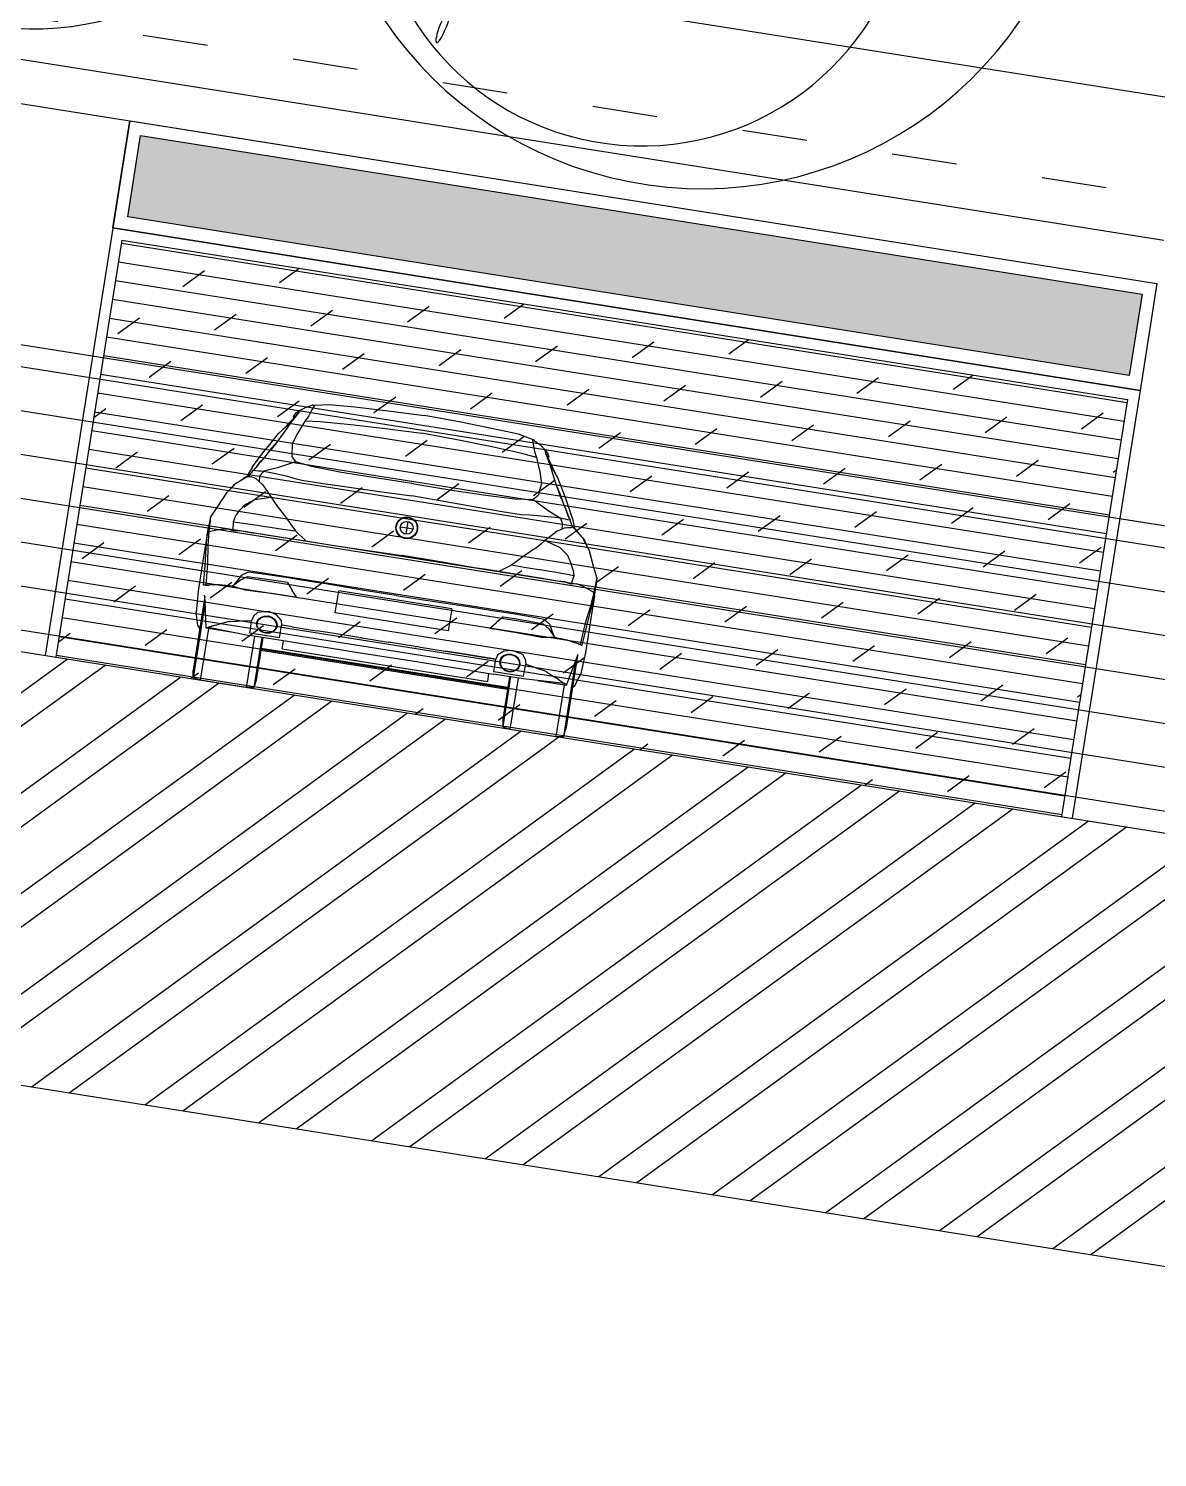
# Model space of a CAD drawing. Extents: x -640655 to -640254, y -1045449 to -1045159.
# Drawn here: x -640491.91 to -640486.7, y -1045280.96 to -1045274.37 of the extents above; entities that cross this region are included whole.
import ezdxf

# ---------------------------------------------------------------- set-up
doc = ezdxf.new("R2010")
doc.units = 0
doc.header["$MEASUREMENT"] = 0
doc.linetypes.add('DASHED1', pattern=[1, 0.3, -0.4, 0.3])
doc.layers.get('0').update_dxf_attribs({"linetype": 'CONTINUOUS'})
for name, color, linetype in [('B_ZELEN', 9, 'CONTINUOUS'), ('T_srafa', 8, 'CONTINUOUS'), ('T_stafaz', 7, 'CONTINUOUS'), ('T_tenka', 4, 'CONTINUOUS'), ('T_tlusta', 1, 'CONTINUOUS')]:
    doc.layers.add(name, color=color, linetype=linetype)
doc.layers.add('FLOATING-WINDOWS', color=2, linetype='CONTINUOUS', plot=False)

# ---------------------------------------------------------------- blocks, each defined once
blk = doc.blocks.new('A$C3DEE3FD2')
at = {"color": 7, "linetype": 'Continuous'}
for p, q in [((0.1772, 1.319), (0.1485, 1.2987)), ((0.206, 1.3339), (0.1772, 1.319)), ((0.206, 1.3339), (0.2146, 1.3362)), ((0.2133, 1.331), (0.2073, 1.3153)), ((0.2146, 1.3362), (0.2133, 1.331)), ((0.2146, 1.3362), (0.2813, 1.3503)), ((0.2813, 1.3503), (0.4002, 1.3569)), ((0.4002, 1.3569), (0.5536, 1.3635)), ((0.5536, 1.3635), (0.7235, 1.3676)), ((0.8934, 1.3635), (0.7235, 1.3676)), ((1.0468, 1.3569), (0.8934, 1.3635)), ((1.1657, 1.3503), (1.0468, 1.3569)), ((1.2324, 1.3362), (1.1657, 1.3503)), ((1.241, 1.3339), (1.2324, 1.3362)), ((1.2324, 1.3362), (1.2337, 1.331)), ((1.2337, 1.331), (1.2397, 1.3153)), ((1.241, 1.3339), (1.2698, 1.319)), ((1.2698, 1.319), (1.2985, 1.2987)), ((0.1428, 1.2802), (0.1196, 1.2396)), ((0.1233, 1.2526), (0.1337, 1.2686)), ((0.1263, 1.2686), (0.1335, 1.2811)), ((0.1292, 1.2686), (0.1263, 1.2686)), ((0.1337, 1.2686), (0.1292, 1.2686)), ((0.1353, 1.2701), (0.133, 1.2631)), ((0.1335, 1.2811), (0.1384, 1.2898)), ((0.1337, 1.2686), (0.1354, 1.2702)), ((0.15, 1.295), (0.1353, 1.2701)), ((0.1384, 1.2898), (0.1485, 1.2987)), ((0.15, 1.295), (0.1428, 1.2802)), ((0.1485, 1.2987), (0.1493, 1.2969)), ((0.1493, 1.2969), (0.15, 1.295)), ((0.183, 1.2578), (0.172, 1.2317)), ((0.1961, 1.2839), (0.183, 1.2578)), ((0.183, 1.2578), (0.252, 1.2658)), ((0.2073, 1.3153), (0.1961, 1.2839)), ((0.252, 1.2658), (0.3938, 1.2744)), ((0.3938, 1.2744), (0.5416, 1.281)), ((0.5416, 1.281), (0.7235, 1.286)), ((0.9054, 1.281), (0.7235, 1.286)), ((1.0532, 1.2744), (0.9054, 1.281)), ((1.195, 1.2658), (1.0532, 1.2744)), ((1.264, 1.2578), (1.195, 1.2658)), ((1.2397, 1.3153), (1.2509, 1.2839)), ((1.2509, 1.2839), (1.264, 1.2578)), ((1.264, 1.2578), (1.275, 1.2317)), ((1.2977, 1.2969), (1.297, 1.295)), ((1.297, 1.295), (1.3117, 1.2701)), ((1.297, 1.295), (1.3042, 1.2802)), ((1.2985, 1.2987), (1.2977, 1.2969)), ((1.3086, 1.2898), (1.2985, 1.2987)), ((1.3042, 1.2802), (1.3274, 1.2396)), ((1.3086, 1.2898), (1.3135, 1.2811)), ((1.3133, 1.2686), (1.3116, 1.2702)), ((1.3117, 1.2701), (1.314, 1.2631)), ((1.3178, 1.2686), (1.3133, 1.2686)), ((1.3133, 1.2686), (1.3237, 1.2526)), ((1.3135, 1.2811), (1.3207, 1.2686)), ((1.3207, 1.2686), (1.3178, 1.2686)), ((0.0705, 1.18), (0.1229, 1.2454)), ((0.0958, 1.1915), (0.0843, 1.1695)), ((0.0868, 1.2003), (0.1233, 1.2526)), ((0.1196, 1.2396), (0.0958, 1.1915)), ((0.157, 1.1951), (0.1404, 1.1428)), ((0.172, 1.2317), (0.157, 1.1951)), ((1.275, 1.2317), (1.29, 1.1951)), ((1.29, 1.1951), (1.3066, 1.1428)), ((1.3237, 1.2526), (1.3602, 1.2003)), ((1.3765, 1.18), (1.3241, 1.2454)), ((1.3274, 1.2396), (1.3512, 1.1915)), ((1.3512, 1.1915), (1.3627, 1.1695)), ((0.0337, 1.116), (0.0705, 1.18)), ((0.0654, 1.1338), (0.0455, 1.1028)), ((0.0726, 1.1472), (0.0488, 1.1028)), ((0.0843, 1.1695), (0.0726, 1.1472)), ((0.1404, 1.1428), (0.1481, 1.0853)), ((1.3066, 1.1428), (1.2989, 1.0853)), ((1.3627, 1.1695), (1.3744, 1.1472)), ((1.3744, 1.1472), (1.3982, 1.1028)), ((1.4303, 1.0881), (1.3765, 1.18)), ((1.3816, 1.1338), (1.4015, 1.1028)), ((-0.0236, 1.0099), (0.0167, 1.0881)), ((0.031, 1.0732), (0.0094, 1.038)), ((0.0167, 1.0881), (0.0337, 1.116)), ((0.0455, 1.1028), (0.031, 1.0732)), ((0.0488, 1.1028), (0.031, 1.0732)), ((0.1684, 1.0644), (0.0917, 1.0242)), ((0.1481, 1.0853), (0.1684, 1.0644)), ((0.1683, 1.0643), (0.1684, 1.0644)), ((0.2524, 1.0534), (0.1684, 1.0644)), ((1.1946, 1.0534), (1.2786, 1.0644)), ((1.2989, 1.0853), (1.2786, 1.0644)), ((1.2786, 1.0644), (1.3553, 1.0242)), ((1.2787, 1.0643), (1.2786, 1.0644)), ((1.3982, 1.1028), (1.416, 1.0732)), ((1.4015, 1.1028), (1.416, 1.0732)), ((1.416, 1.0732), (1.4376, 1.038)), ((1.4706, 1.0099), (1.4303, 1.0881)), ((-0.0236, 1.0099), (-0.0423, 0.9623)), ((-0.0253, 0.9797), (-0.0165, 0.9956)), ((-0.0165, 0.9956), (-0.0037, 1.0138)), ((-0.0102, 1.0067), (-0.0165, 0.9956)), ((-0.0165, 0.9956), (-0.0051, 0.9962)), ((-0.0102, 1.0067), (-0.0011, 1.0215)), ((-0.0051, 0.9962), (0.0063, 0.9968)), ((-0.0037, 1.0138), (0.0094, 1.038)), ((-0.0011, 1.0215), (0.0072, 1.0363)), ((0.0063, 0.9968), (0.0178, 0.9973)), ((0.0166, 1.0497), (0.0072, 1.0363)), ((0.0293, 0.9979), (0.0155, 0.973)), ((0.0178, 0.9973), (0.0293, 0.9979)), ((0.0917, 1.0242), (0.0293, 0.9979)), ((0.0293, 0.9979), (0.0561, 0.9979)), ((0.0561, 0.9979), (0.136, 0.9927)), ((0.136, 0.9927), (0.1735, 0.989)), ((0.3867, 1.0488), (0.2524, 1.0534)), ((0.5449, 1.0482), (0.3867, 1.0488)), ((0.3889, 0.9866), (0.5734, 0.9894)), ((0.7235, 1.0487), (0.5449, 1.0482)), ((0.5734, 0.9894), (0.7235, 0.9923)), ((0.7235, 1.0487), (0.9021, 1.0482)), ((0.8736, 0.9894), (0.7235, 0.9923)), ((1.0581, 0.9866), (0.8736, 0.9894)), ((0.9021, 1.0482), (1.0603, 1.0488)), ((1.0603, 1.0488), (1.1946, 1.0534)), ((1.311, 0.9927), (1.2735, 0.989)), ((1.3909, 0.9979), (1.311, 0.9927)), ((1.3553, 1.0242), (1.4177, 0.9979)), ((1.4177, 0.9979), (1.3909, 0.9979)), ((1.4292, 0.9973), (1.4177, 0.9979)), ((1.4177, 0.9979), (1.4315, 0.973)), ((1.4407, 0.9968), (1.4292, 0.9973)), ((1.4304, 1.0497), (1.4398, 1.0363)), ((1.4507, 1.0138), (1.4376, 1.038)), ((1.4481, 1.0215), (1.4398, 1.0363)), ((1.4521, 0.9962), (1.4407, 0.9968)), ((1.4572, 1.0067), (1.4481, 1.0215)), ((1.4635, 0.9956), (1.4507, 1.0138)), ((1.4635, 0.9956), (1.4521, 0.9962)), ((1.4572, 1.0067), (1.4635, 0.9956)), ((1.4723, 0.9797), (1.4635, 0.9956)), ((1.4706, 1.0099), (1.4893, 0.9623)), ((-0.0439, 0.9579), (-0.0953, 0.9147)), ((-0.0578, 0.9474), (-0.0604, 0.9441)), ((-0.0519, 0.9527), (-0.0594, 0.9448)), ((-0.0549, 0.9501), (-0.0594, 0.9449)), ((-0.0578, 0.9474), (-0.0532, 0.9538)), ((-0.0549, 0.9501), (-0.0578, 0.9474)), ((-0.0519, 0.9527), (-0.0549, 0.9501)), ((-0.0532, 0.9538), (-0.0502, 0.9564)), ((-0.0519, 0.9527), (-0.0439, 0.958)), ((-0.0439, 0.9579), (-0.0519, 0.9527)), ((-0.0502, 0.9564), (-0.0473, 0.959)), ((-0.0473, 0.959), (-0.0393, 0.9643)), ((-0.0439, 0.958), (-0.0399, 0.9605)), ((-0.0399, 0.9605), (-0.0439, 0.9579)), ((-0.0399, 0.9605), (-0.0359, 0.9631)), ((-0.0393, 0.9643), (-0.0353, 0.9669)), ((-0.0359, 0.9631), (-0.0344, 0.9631)), ((-0.0353, 0.9669), (-0.0313, 0.9694)), ((-0.0344, 0.9631), (-0.0253, 0.9797)), ((-0.0344, 0.9631), (-0.0269, 0.9631)), ((-0.0344, 0.9631), (-0.0344, 0.9631)), ((-0.0313, 0.9694), (-0.0291, 0.9728)), ((-0.0269, 0.9631), (-0.0265, 0.9631)), ((-0.0193, 0.9631), (-0.0265, 0.9631)), ((-0.0086, 0.9605), (-0.0193, 0.9631)), ((0.0021, 0.9579), (-0.0086, 0.9605)), ((0.0021, 0.9579), (0.0175, 0.9474)), ((0.0155, 0.973), (0.0175, 0.9474)), ((0.0175, 0.9474), (0.0348, 0.937)), ((0.0348, 0.937), (0.0587, 0.9108)), ((0.1735, 0.989), (0.211, 0.9852)), ((0.211, 0.9852), (0.2603, 0.9852)), ((0.2603, 0.9852), (0.3096, 0.9852)), ((0.3096, 0.9852), (0.3889, 0.9866)), ((1.1374, 0.9852), (1.0581, 0.9866)), ((1.1867, 0.9852), (1.1374, 0.9852)), ((1.236, 0.9852), (1.1867, 0.9852)), ((1.2735, 0.989), (1.236, 0.9852)), ((1.4122, 0.937), (1.3883, 0.9108)), ((1.4295, 0.9474), (1.4122, 0.937)), ((1.4315, 0.973), (1.4295, 0.9474)), ((1.4449, 0.9579), (1.4295, 0.9474)), ((1.4449, 0.9579), (1.4556, 0.9605)), ((1.4556, 0.9605), (1.4663, 0.9631)), ((1.4663, 0.9631), (1.4735, 0.9631)), ((1.4814, 0.9631), (1.4723, 0.9797)), ((1.4723, 0.9797), (1.4723, 0.9797)), ((1.4739, 0.9631), (1.4735, 0.9631)), ((1.4814, 0.9631), (1.4739, 0.9631)), ((1.4783, 0.9694), (1.4761, 0.9728)), ((1.4823, 0.9669), (1.4783, 0.9694)), ((1.4814, 0.9631), (1.4814, 0.9631)), ((1.4829, 0.9631), (1.4814, 0.9631)), ((1.4863, 0.9643), (1.4823, 0.9669)), ((1.4869, 0.9605), (1.4829, 0.9631)), ((1.4943, 0.959), (1.4863, 0.9643)), ((1.4909, 0.958), (1.4869, 0.9605)), ((1.4869, 0.9605), (1.4909, 0.9579)), ((1.4989, 0.9527), (1.4909, 0.958)), ((1.4909, 0.9579), (1.4989, 0.9527)), ((1.4909, 0.9579), (1.5423, 0.9147)), ((1.4972, 0.9564), (1.4943, 0.959)), ((1.5002, 0.9538), (1.4972, 0.9564)), ((1.4989, 0.9527), (1.5019, 0.9501)), ((1.4989, 0.9527), (1.5064, 0.9448)), ((1.5048, 0.9474), (1.5002, 0.9538)), ((1.5019, 0.9501), (1.5046, 0.9476)), ((1.5019, 0.9501), (1.5064, 0.9449)), ((1.5048, 0.9474), (1.5046, 0.9476)), ((1.5048, 0.9474), (1.5074, 0.9441)), ((-0.1218, 0.8755), (-0.1568, 0.7995)), ((-0.1239, 0.8729), (-0.1363, 0.844)), ((-0.1239, 0.8729), (-0.0914, 0.9173)), ((-0.0953, 0.9147), (-0.1055, 0.898)), ((-0.0305, 0.8327), (0.01, 0.8623)), ((0.01, 0.8623), (0.0842, 0.8847)), ((0.0587, 0.9108), (0.0842, 0.8847)), ((0.0842, 0.8847), (0.1006, 0.8664)), ((0.1006, 0.8664), (0.117, 0.8481)), ((1.3464, 0.8664), (1.33, 0.8481)), ((1.3628, 0.8847), (1.3464, 0.8664)), ((1.3883, 0.9108), (1.3628, 0.8847)), ((1.437, 0.8623), (1.3628, 0.8847)), ((1.4775, 0.8327), (1.437, 0.8623)), ((1.5709, 0.8729), (1.5384, 0.9173)), ((1.5423, 0.9147), (1.5525, 0.898)), ((1.5688, 0.8755), (1.6038, 0.7995)), ((1.5709, 0.8729), (1.5833, 0.844)), ((-0.1568, 0.7995), (-0.1788, 0.7514)), ((-0.0658, 0.7698), (-0.0503, 0.8029)), ((-0.0503, 0.8029), (-0.0305, 0.8327)), ((0.117, 0.8481), (0.1423, 0.8246)), ((0.1423, 0.8246), (0.1677, 0.8011)), ((0.1677, 0.8011), (0.1929, 0.7749)), ((1.2793, 0.8011), (1.2541, 0.7749)), ((1.3047, 0.8246), (1.2793, 0.8011)), ((1.33, 0.8481), (1.3047, 0.8246)), ((1.4973, 0.8029), (1.4775, 0.8327)), ((1.5128, 0.7698), (1.4973, 0.8029)), ((1.6038, 0.7995), (1.6258, 0.7514)), ((-0.1788, 0.7514), (-0.1813, 0.7125)), ((-0.1788, 0.7514), (-0.1788, 0.7366)), ((-0.1788, 0.7366), (-0.1754, 0.6843)), ((-0.0658, 0.7698), (-0.0727, 0.7458)), ((-0.0727, 0.7458), (-0.0253, 0.7472)), ((-0.0727, 0.7458), (-0.0675, 0.7052)), ((-0.0253, 0.7472), (0.0176, 0.7472)), ((0.0176, 0.7472), (0.0415, 0.7474)), ((0.0415, 0.7474), (0.0661, 0.7474)), ((0.0661, 0.7474), (0.1009, 0.7472)), ((0.1009, 0.7472), (0.1592, 0.7472)), ((0.1592, 0.7472), (0.2182, 0.7488)), ((0.1929, 0.7749), (0.2182, 0.7488)), ((0.2182, 0.7488), (0.2725, 0.7104)), ((1.2288, 0.7488), (1.1745, 0.7104)), ((1.2541, 0.7749), (1.2288, 0.7488)), ((1.2878, 0.7472), (1.2288, 0.7488)), ((1.3461, 0.7472), (1.2878, 0.7472)), ((1.3809, 0.7474), (1.3461, 0.7472)), ((1.4055, 0.7474), (1.3809, 0.7474)), ((1.4294, 0.7472), (1.4055, 0.7474)), ((1.4723, 0.7472), (1.4294, 0.7472)), ((1.5197, 0.7458), (1.4723, 0.7472)), ((1.5128, 0.7698), (1.5197, 0.7458)), ((1.5197, 0.7458), (1.5145, 0.7052)), ((1.6258, 0.7366), (1.6224, 0.6843)), ((1.6258, 0.7514), (1.6283, 0.7125)), ((1.6258, 0.7514), (1.6258, 0.7366)), ((-0.1813, 0.6864), (-0.1813, 0.7125)), ((-0.1813, 0.6676), (-0.1813, 0.6864)), ((-0.1813, 0.6676), (-0.1754, 0.6843)), ((-0.176, 0.608), (-0.1813, 0.6676)), ((-0.1813, 0.6676), (-0.1813, 0.6132)), ((-0.1754, 0.6843), (-0.1323, 0.7)), ((-0.1754, 0.6843), (-0.1708, 0.6183)), ((-0.1323, 0.7), (-0.1161, 0.7052)), ((-0.1161, 0.7052), (-0.0904, 0.7103)), ((-0.0904, 0.7103), (-0.0675, 0.7052)), ((-0.0675, 0.7052), (-0.0345, 0.7103)), ((-0.0345, 0.7103), (-0.002, 0.7093)), ((-0.002, 0.7093), (0.025, 0.7098)), ((0.025, 0.7098), (0.0526, 0.7101)), ((0.0526, 0.7101), (0.0792, 0.7103)), ((0.0792, 0.7103), (0.1667, 0.7103)), ((0.1667, 0.7103), (0.2725, 0.7104)), ((0.2725, 0.7104), (0.3291, 0.7104)), ((0.3291, 0.7104), (0.3856, 0.7104)), ((0.3856, 0.7104), (0.5734, 0.7122)), ((0.5734, 0.7122), (0.7235, 0.7135)), ((0.8736, 0.7122), (0.7235, 0.7135)), ((1.0614, 0.7104), (0.8736, 0.7122)), ((1.1179, 0.7104), (1.0614, 0.7104)), ((1.1745, 0.7104), (1.1179, 0.7104)), ((1.2803, 0.7103), (1.1745, 0.7104)), ((1.3678, 0.7103), (1.2803, 0.7103)), ((1.3944, 0.7101), (1.3678, 0.7103)), ((1.422, 0.7098), (1.3944, 0.7101)), ((1.449, 0.7093), (1.422, 0.7098)), ((1.4815, 0.7103), (1.449, 0.7093)), ((1.5145, 0.7052), (1.4815, 0.7103)), ((1.5374, 0.7103), (1.5145, 0.7052)), ((1.5631, 0.7052), (1.5374, 0.7103)), ((1.5793, 0.7), (1.5631, 0.7052)), ((1.6224, 0.6843), (1.5793, 0.7)), ((1.6224, 0.6843), (1.6178, 0.6183)), ((1.6283, 0.6676), (1.6224, 0.6843)), ((1.623, 0.608), (1.6283, 0.6676)), ((1.6283, 0.6864), (1.6283, 0.7125)), ((1.6283, 0.6676), (1.6283, 0.6864)), ((1.6283, 0.6676), (1.6283, 0.6132)), ((-0.1813, 0.6132), (-0.1813, 0.5139)), ((-0.168, 0.5243), (-0.176, 0.608)), ((-0.1708, 0.6183), (-0.1592, 0.537)), ((1.6178, 0.6183), (1.6062, 0.537)), ((1.615, 0.5243), (1.623, 0.608)), ((1.6283, 0.6132), (1.6283, 0.5139)), ((-0.1592, 0.537), (-0.1591, 0.5361)), ((-0.1592, 0.537), (-0.151, 0.4372)), ((0.0792, 0.5277), (0.0322, 0.5259)), ((0.1665, 0.5296), (0.0792, 0.5277)), ((0.2194, 0.5293), (0.1665, 0.5296)), ((0.2722, 0.529), (0.2194, 0.5293)), ((0.3297, 0.529), (0.2722, 0.529)), ((0.386, 0.529), (0.3297, 0.529)), ((0.5741, 0.5275), (0.386, 0.529)), ((0.7235, 0.5279), (0.5741, 0.5275)), ((0.7235, 0.5279), (0.8729, 0.5275)), ((0.8729, 0.5275), (1.061, 0.529)), ((1.061, 0.529), (1.1173, 0.529)), ((1.1173, 0.529), (1.1748, 0.529)), ((1.1748, 0.529), (1.2276, 0.5293)), ((1.2276, 0.5293), (1.2805, 0.5296)), ((1.2805, 0.5296), (1.3678, 0.5277)), ((1.3678, 0.5277), (1.4148, 0.5259)), ((1.6062, 0.537), (1.598, 0.4372)), ((1.6062, 0.537), (1.6061, 0.5361)), ((-0.1813, 0.5139), (-0.1813, 0.4041)), ((-0.1609, 0.4355), (-0.168, 0.5243)), ((0.0032, 0.4851), (-0.0284, 0.452)), ((-0.0162, 0.4714), (-0.0284, 0.452)), ((0.0032, 0.5068), (-0.0162, 0.4714)), ((0.0322, 0.5259), (0.0032, 0.5068)), ((0.0322, 0.5042), (0.0032, 0.4851)), ((0.0792, 0.506), (0.0322, 0.5042)), ((0.1665, 0.5079), (0.0792, 0.506)), ((0.2194, 0.5076), (0.1665, 0.5079)), ((0.2194, 0.5076), (0.247, 0.4752)), ((0.2722, 0.4456), (0.247, 0.4752)), ((0.4594, 0.4036), (0.4594, 0.5073)), ((0.9876, 0.5073), (0.4594, 0.5073)), ((0.9876, 0.5073), (0.9876, 0.4032)), ((1.1748, 0.4456), (1.2, 0.4752)), ((1.2276, 0.5076), (1.2, 0.4752)), ((1.2276, 0.5076), (1.2805, 0.5079)), ((1.2805, 0.5079), (1.3678, 0.506)), ((1.3678, 0.506), (1.4148, 0.5042)), ((1.4148, 0.5259), (1.4438, 0.5068)), ((1.4148, 0.5042), (1.4438, 0.4851)), ((1.4438, 0.5068), (1.4632, 0.4714)), ((1.4438, 0.4851), (1.4754, 0.452)), ((1.4632, 0.4714), (1.4754, 0.452)), ((1.6079, 0.4355), (1.615, 0.5243)), ((1.6283, 0.5139), (1.6283, 0.4041)), ((-0.1813, 0.4041), (-0.1754, 0.3048)), ((-0.1508, 0.4372), (-0.1609, 0.4355)), ((-0.151, 0.4372), (-0.1354, 0.4399)), ((-0.1354, 0.4399), (-0.1508, 0.4372)), ((-0.1508, 0.4372), (-0.1508, 0.4372)), ((-0.1199, 0.4427), (-0.1354, 0.4399)), ((-0.1045, 0.4455), (-0.1199, 0.4427)), ((-0.0892, 0.4483), (-0.1045, 0.4455)), ((-0.0589, 0.4501), (-0.0892, 0.4483)), ((-0.0284, 0.452), (-0.0589, 0.4501)), ((0.0322, 0.4425), (-0.0284, 0.452)), ((0.0792, 0.4444), (0.0322, 0.4425)), ((0.1665, 0.4462), (0.0792, 0.4444)), ((0.2722, 0.4456), (0.1665, 0.4462)), ((0.9876, 0.4032), (0.4594, 0.4036)), ((1.1748, 0.4456), (1.2805, 0.4462)), ((1.2805, 0.4462), (1.3678, 0.4444)), ((1.3678, 0.4444), (1.4148, 0.4425)), ((1.4148, 0.4425), (1.4754, 0.452)), ((1.4754, 0.452), (1.5059, 0.4501)), ((1.5059, 0.4501), (1.5362, 0.4483)), ((1.5362, 0.4483), (1.5515, 0.4455)), ((1.5515, 0.4455), (1.5669, 0.4427)), ((1.5669, 0.4427), (1.5824, 0.4399)), ((1.5824, 0.4399), (1.5978, 0.4372)), ((1.598, 0.4372), (1.5824, 0.4399)), ((1.5978, 0.4372), (1.6079, 0.4355)), ((1.5978, 0.4372), (1.5978, 0.4372)), ((1.6283, 0.4041), (1.6224, 0.3048)), ((-0.1469, 0.3827), (-0.1491, 0.391)), ((-0.1475, 0.385), (-0.1475, 0.0401)), ((-0.1424, 0.3607), (-0.1469, 0.3827)), ((-0.1181, 0.242), (-0.1424, 0.3607)), ((-0.1421, 0.3592), (-0.1421, 0.0054)), ((0.0882, 0.33), (0.0825, 0.3078)), ((0.1043, 0.3503), (0.0882, 0.33)), ((0.1554, 0.362), (0.1043, 0.3503)), ((0.1215, 0.3297), (0.137, 0.3384)), ((0.1232, 0.3283), (0.1379, 0.3365)), ((0.137, 0.3384), (0.1554, 0.3414)), ((0.1379, 0.3365), (0.1554, 0.3394)), ((0.1922, 0.3527), (0.1554, 0.362)), ((0.1554, 0.3414), (0.1738, 0.3384)), ((0.1554, 0.3394), (0.1729, 0.3365)), ((0.1729, 0.3365), (0.1876, 0.3283)), ((0.1738, 0.3384), (0.1893, 0.3297)), ((0.2171, 0.3315), (0.1922, 0.3527)), ((0.2171, 0.3315), (0.2225, 0.3093)), ((1.2299, 0.3315), (1.2245, 0.3093)), ((1.2299, 0.3315), (1.2548, 0.3527)), ((1.2548, 0.3527), (1.2916, 0.362)), ((1.2732, 0.3384), (1.2577, 0.3297)), ((1.2741, 0.3365), (1.2594, 0.3283)), ((1.2916, 0.3414), (1.2732, 0.3384)), ((1.2916, 0.3394), (1.2741, 0.3365)), ((1.2916, 0.362), (1.3427, 0.3503)), ((1.31, 0.3384), (1.2916, 0.3414)), ((1.3091, 0.3365), (1.2916, 0.3394)), ((1.3238, 0.3283), (1.3091, 0.3365)), ((1.3255, 0.3297), (1.31, 0.3384)), ((1.3427, 0.3503), (1.3588, 0.33)), ((1.3588, 0.33), (1.3645, 0.3078)), ((1.5651, 0.242), (1.5894, 0.3607)), ((1.5891, 0.3592), (1.5891, 0.0054)), ((1.5894, 0.3607), (1.5939, 0.3827)), ((1.5939, 0.3827), (1.5961, 0.391)), ((1.5945, 0.385), (1.5945, 0.0401)), ((-0.1581, 0.2474), (-0.1754, 0.3048)), ((-0.0771, 0.2616), (-0.0617, 0.2691)), ((-0.0464, 0.2757), (-0.0617, 0.2691)), ((-0.0178, 0.288), (-0.0464, 0.2757)), ((-0.0178, 0.288), (-0.0161, 0.2887)), ((-0.0161, 0.2887), (0.0144, 0.2946)), ((0.0144, 0.2946), (0.0153, 0.2948)), ((0.0321, 0.2981), (0.0153, 0.2948)), ((0.0825, 0.3078), (0.0321, 0.2981)), ((0.0844, 0.2687), (0.0825, 0.3078)), ((0.0844, 0.2501), (0.0844, 0.2687)), ((0.1074, 0.3014), (0.1111, 0.3167)), ((0.1111, 0.2861), (0.1074, 0.3014)), ((0.1098, 0.3014), (0.1133, 0.3159)), ((0.1133, 0.2869), (0.1098, 0.3014)), ((0.1111, 0.3167), (0.1215, 0.3297)), ((0.1215, 0.2731), (0.1111, 0.2861)), ((0.1133, 0.3159), (0.1232, 0.3283)), ((0.1232, 0.2745), (0.1133, 0.2869)), ((0.137, 0.2644), (0.1215, 0.2731)), ((0.1379, 0.2663), (0.1232, 0.2745)), ((0.1554, 0.2614), (0.137, 0.2644)), ((0.1554, 0.2634), (0.1379, 0.2663)), ((0.1729, 0.2663), (0.1554, 0.2634)), ((0.1738, 0.2644), (0.1554, 0.2614)), ((0.1876, 0.2745), (0.1729, 0.2663)), ((0.1893, 0.2731), (0.1738, 0.2644)), ((0.1876, 0.3283), (0.1975, 0.3159)), ((0.1975, 0.2869), (0.1876, 0.2745)), ((0.1893, 0.3297), (0.1997, 0.3167)), ((0.1997, 0.2861), (0.1893, 0.2731)), ((0.1975, 0.3159), (0.201, 0.3014)), ((0.201, 0.3014), (0.1975, 0.2869)), ((0.1997, 0.3167), (0.2034, 0.3014)), ((0.2034, 0.3014), (0.1997, 0.2861)), ((0.2227, 0.2687), (0.2225, 0.3093)), ((0.2225, 0.3093), (0.2253, 0.3093)), ((0.2227, 0.2501), (0.2227, 0.2687)), ((0.2721, 0.3091), (0.2253, 0.3093)), ((0.2721, 0.3091), (0.3295, 0.3091)), ((0.3295, 0.3091), (0.3858, 0.3091)), ((0.4592, 0.3086), (0.3858, 0.3091)), ((0.5839, 0.3091), (0.4592, 0.3086)), ((0.5839, 0.3091), (0.5914, 0.3091)), ((0.5989, 0.3091), (0.5914, 0.3091)), ((0.5989, 0.3091), (0.7235, 0.3096)), ((0.8481, 0.3091), (0.7235, 0.3096)), ((0.8481, 0.3091), (0.8556, 0.3091)), ((0.8631, 0.3091), (0.8556, 0.3091)), ((0.8631, 0.3091), (0.9878, 0.3086)), ((0.9878, 0.3086), (1.0612, 0.3091)), ((1.0612, 0.309), (0.9878, 0.3086)), ((1.0612, 0.3091), (1.1175, 0.3091)), ((1.1175, 0.309), (1.0612, 0.309)), ((1.1175, 0.3091), (1.1749, 0.3091)), ((1.1749, 0.309), (1.1175, 0.309)), ((1.2245, 0.3093), (1.1749, 0.309)), ((1.1749, 0.3091), (1.2245, 0.3093)), ((1.2035, 0.3092), (1.2035, 0.3092)), ((1.2243, 0.2687), (1.2245, 0.3093)), ((1.2243, 0.2501), (1.2243, 0.2687)), ((1.2473, 0.3167), (1.2436, 0.3014)), ((1.2436, 0.3014), (1.2473, 0.2861)), ((1.2495, 0.3159), (1.246, 0.3014)), ((1.246, 0.3014), (1.2495, 0.2869)), ((1.2577, 0.3297), (1.2473, 0.3167)), ((1.2473, 0.2861), (1.2577, 0.2731)), ((1.2594, 0.3283), (1.2495, 0.3159)), ((1.2495, 0.2869), (1.2594, 0.2745)), ((1.2577, 0.2731), (1.2732, 0.2644)), ((1.2594, 0.2745), (1.2741, 0.2663)), ((1.2732, 0.2644), (1.2916, 0.2614)), ((1.2741, 0.2663), (1.2916, 0.2634)), ((1.2916, 0.2634), (1.3091, 0.2663)), ((1.2916, 0.2614), (1.31, 0.2644)), ((1.3091, 0.2663), (1.3238, 0.2745)), ((1.31, 0.2644), (1.3255, 0.2731)), ((1.3337, 0.3159), (1.3238, 0.3283)), ((1.3238, 0.2745), (1.3337, 0.2869)), ((1.3359, 0.3167), (1.3255, 0.3297)), ((1.3255, 0.2731), (1.3359, 0.2861)), ((1.3372, 0.3014), (1.3337, 0.3159)), ((1.3337, 0.2869), (1.3372, 0.3014)), ((1.3396, 0.3014), (1.3359, 0.3167)), ((1.3359, 0.2861), (1.3396, 0.3014)), ((1.3626, 0.2687), (1.3645, 0.3078)), ((1.3626, 0.2501), (1.3626, 0.2687)), ((1.3645, 0.3078), (1.4149, 0.2981)), ((1.4149, 0.2981), (1.4317, 0.2948)), ((1.4326, 0.2946), (1.4317, 0.2948)), ((1.4631, 0.2887), (1.4326, 0.2946)), ((1.4648, 0.288), (1.4631, 0.2887)), ((1.4648, 0.288), (1.4934, 0.2757)), ((1.4934, 0.2757), (1.5087, 0.2691)), ((1.5241, 0.2616), (1.5087, 0.2691)), ((1.6051, 0.2474), (1.6224, 0.3048)), ((-0.1479, 0.2375), (-0.1581, 0.2474)), ((-0.149, 0.2355), (-0.1495, 0.2392)), ((-0.1479, 0.2342), (-0.149, 0.2355)), ((-0.1475, 0.2473), (-0.1475, 0.1975)), ((-0.1181, 0.242), (-0.108, 0.2477)), ((-0.1181, 0.242), (0.0166, 0.242)), ((-0.108, 0.2477), (0.0844, 0.2389)), ((-0.0926, 0.2542), (-0.1071, 0.2481)), ((-0.0771, 0.2616), (-0.0926, 0.2542)), ((0.2227, 0.2501), (0.0844, 0.2501)), ((0.2227, 0.2389), (0.0844, 0.2389)), ((0.3298, 0.2389), (0.2227, 0.2389)), ((0.2435, 0.2014), (0.2435, 0.2389)), ((0.2435, 0.2014), (1.2035, 0.2014)), ((0.4588, 0.2389), (0.3298, 0.2389)), ((0.5917, 0.2389), (0.4588, 0.2389)), ((0.7235, 0.2389), (0.5917, 0.2389)), ((0.8553, 0.2389), (0.7235, 0.2389)), ((0.9882, 0.2389), (0.8553, 0.2389)), ((1.1172, 0.2389), (0.9882, 0.2389)), ((1.1172, 0.2389), (1.2243, 0.2389)), ((1.2035, 0.2014), (1.2035, 0.2389)), ((1.3626, 0.2501), (1.2243, 0.2501)), ((1.3626, 0.2389), (1.2243, 0.2389)), ((1.555, 0.2477), (1.3626, 0.2389)), ((1.4304, 0.242), (1.5651, 0.242)), ((1.525, 0.2612), (1.5241, 0.2616)), ((1.525, 0.2612), (1.5396, 0.2542)), ((1.5396, 0.2542), (1.5541, 0.2481)), ((1.5651, 0.242), (1.555, 0.2477)), ((1.5949, 0.2375), (1.6051, 0.2474)), ((1.596, 0.2355), (1.5949, 0.2342)), ((1.5965, 0.2392), (1.596, 0.2355)), ((0.1475, 0.1899), (1.2995, 0.1899)), ((1.2995, 0.1794), (0.1475, 0.1794)), ((-0.1421, 0.0054), (-0.1475, 0.0401)), ((-0.1075, 0), (-0.1421, 0.0054)), ((0.1421, 0.0054), (0.1075, 0)), ((0.1475, 0.04), (0.1421, 0.0054)), ((1.2995, 0.04), (1.3049, 0.0054)), ((1.3049, 0.0054), (1.3395, 0)), ((1.3395, 0), (1.5545, 0)), ((1.5545, 0), (1.5891, 0.0054)), ((1.5891, 0.0054), (1.5945, 0.0401)), ((0.1075, 0), (-0.1075, 0))]:
    blk.add_line(p, q, dxfattribs=at)
at = {"linetype": 'Continuous'}
for p, q in [((0.7235, 0.8731), (0.7235, 0.8137)), ((0.6938, 0.8434), (0.7532, 0.8434)), ((-0.1075, 0.242), (-0.1075, 0)), ((0.1075, 0.2389), (0.1075, 0)), ((0.1421, 0.2389), (0.1421, 0.0054)), ((0.1475, 0.2389), (0.1475, 0.04)), ((1.2995, 0.2389), (1.2995, 0.04)), ((1.3049, 0.2389), (1.3049, 0.0054)), ((1.3395, 0.2389), (1.3395, 0)), ((1.5545, 0.242), (1.5545, 0))]:
    blk.add_line(p, q, dxfattribs=at)
for radius in [0.05, 0.0481, 0.0297]:
    blk.add_circle((0.7235, 0.8434), radius, dxfattribs=at)
blk = doc.blocks.new('PO11')
for centre, radius, start, end in [((1463, 655.9), 1773.9, 174.82562, 179.07784), ((-1637, 473.9), 1342.1, 355.5087, 0.79009), ((1239.9, 282.8), 1243.1, 177.6733, 186.59816)]:
    blk.add_arc(centre, radius, start, end)
blk = doc.blocks.new('A$C26EE1875')
for p, q in [((7.15, -38.03), (9.7, -35.48)), ((15.86, -39.93), (15.9, -39.89)), ((35.19, -40.04), (35.36, -39.87)), ((84.58, -46.66), (84.58, -45.12))]:
    blk.add_line(p, q)
at = {"extrusion": (0, 0, -1)}
for centre, major_axis, ratio, start_param, end_param in [((-10.42, 65.64), (-0.75, 4.07), 0.40552, 3.141593, 9.424778), ((5.86, 58.76), (2.74, 1.79), 0.796811, 3.141593, 9.424778), ((15.8, 58.72), (-2.99, 1.35), 0.284575, 3.141593, 9.424778), ((9.17, 54.72), (0.46, 4.11), 0.40552, 3.141593, 9.424778), ((14.23, 55), (-2.45, 3.34), 0.450579, 3.141593, 9.424778), ((24.6, 56.81), (-4.74, 0.92), 0.38621, 3.141593, 9.424778), ((-1.45, 55.39), (4.14, 0), 0.40552, 3.141593, 9.424778), ((-1.74, 50.02), (2.27, 4.26), 0.38621, 3.141593, 9.424778), ((3.44, 50.85), (1.99, 3.44), 0.470169, 3.141593, 9.424778), ((19.72, 51.01), (-2.03, 4.38), 0.193105, 3.141593, 9.424778), ((23.75, 52.54), (-3.89, 2.86), 0.347589, 3.141593, 9.424778), ((36.72, 44.04), (-3.58, 1.79), 0.559338, 3.141593, 9.424778), ((2.46, 42.39), (4.89, 1.06), 0.410181, 3.141593, 9.424778), ((28.16, 44.48), (2.8, 0.76), 0.617936, 3.141593, 9.424778), ((29.77, 41.55), (1.46, 2.5), 0.617936, 3.141593, 9.424778), ((33.6, 42.32), (-2.1, 2.91), 0.499102, 3.141593, 9.424778), ((44.9, 42.32), (-3.13, 2.03), 0.480617, 3.141593, 9.424778), ((47.1, 44), (-2.59, 1.83), 0.423151, 3.141593, 9.424778), ((4.6, 39.45), (3.09, 1.54), 0.486624, 3.141593, 9.424778), ((23.8, 40.93), (3.34, 1.65), 0.200257, 3.141593, 9.424778), ((43.17, 40.31), (-2.76, 0.89), 0.463451, 3.141593, 9.424778), ((14.73, 38.66), (-3.06, 1.58), 0.432555, 3.141593, 9.424778), ((39.88, 38.76), (-2.74, 1.85), 0.540694, 3.141593, 9.424778), ((78.15, 36.43), (-3.36, 2.42), 0.540693, 3.141593, 9.424778), ((56.49, 33.11), (1.37, 2.79), 0.660847, 3.141593, 9.424778), ((68.72, 36.6), (2.32, 1.14), 0.648832, 3.141593, 9.424778), ((74.19, 35.23), (-1.44, 2.15), 0.865109, 3.141593, 9.424778), ((60.88, 33.54), (-1.66, 1.99), 0.793018, 3.141593, 9.424778), ((70.82, 34.04), (0.91, 1.86), 0.540694, 3.141593, 9.424778), ((82.52, 28.86), (0, 3.1), 0.540693, 3.141593, 9.424778), ((86.36, 30.03), (-2.81, 3.04), 0.40552, 3.141593, 9.424778), ((90.42, 29.7), (-1.76, 1.9), 0.432556, 3.141593, 9.424778), ((41.84, 28.19), (5.11, 0.83), 0.432555, 3.141593, 9.424778), ((45.72, 25.42), (2.59, 3.23), 0.540693, 3.141593, 9.424778), ((58, 29.02), (2.93, 0), 0.381667, 3.141593, 9.424778), ((63.31, 25.28), (-1.7, 3), 0.324416, 3.141593, 9.424778), ((65.32, 26.36), (-2.46, 2.66), 0.308968, 3.141593, 9.424778), ((-72.47, 24.24), (2.89, 1.14), 0.540693, 3.141593, 9.424778), ((-70.3, 19.71), (1.06, 3.82), 0.423152, 3.141593, 9.424778), ((-65.16, 18.96), (-2.71, 4.2), 0.223736, 3.141593, 9.424778), ((-62.44, 20.48), (-3.16, 3.42), 0.360462, 3.141593, 9.424778), ((-50.23, 23.15), (-2.71, 0.68), 0.600771, 3.141593, 9.424778), ((-55.86, 19.85), (-0.29, 3.09), 0.540693, 3.141593, 9.424778), ((-51.68, 19.56), (-2.83, 3.16), 0.395629, 3.141593, 9.424778), ((11.14, -6.96), (-2.77, 2.6), 0.393232, 1.307913, 6.447481), ((-57.44, -13.54), (3.1, 3.45), 0.173794, 3.141593, 9.424778), ((-64.09, -14.62), (3.09, 1.41), 0.316504, 3.141593, 9.424778), ((-57.88, -22.75), (1.3, 3.52), 0.540694, 3.141593, 9.424778), ((27.39, -67.07), (-3.97, 2.43), 0.320411, 3.141593, 9.424778), ((19.18, -69.22), (1.85, 2.5), 0.180231, 3.141593, 9.424778), ((24.74, -69.15), (-2.69, 2.43), 0.308968, 3.141593, 9.424778), ((49.88, -72.16), (1.91, 4.81), 0.432555, 3.141593, 9.424778), ((25.78, -71.84), (2.25, 2.43), 0.675866, 3.141593, 9.424778), ((29.03, -73.56), (0.37, 3.57), 0.623877, 3.141593, 9.424778), ((34.24, -71.17), (-2.48, 0), 0.720925, 3.141593, 9.424778), ((10.82, -72.97), (-4.88, 1.09), 0.335603, 3.141593, 9.424778), ((35.42, -74.73), (-2.57, 2.09), 0.40552, 3.141593, 9.424778), ((54.18, -75.12), (-1.37, 4.45), 0.480616, 3.141593, 9.424778), ((98.8, -73.48), (-1.21, 2.29), 0.432556, 3.141593, 9.424778), ((32.53, -77.75), (-1.32, 3.92), 0.432555, 3.141593, 9.424778), ((51.84, -76.27), (3.72, 0.22), 0.60077, 3.141593, 9.424778), ((64.98, -76.79), (-3.7, 0.44), 0.360462, 3.141593, 9.424778)]:
    blk.add_ellipse(centre, major_axis=major_axis, ratio=ratio, start_param=start_param, end_param=end_param, dxfattribs=at)
for centre, major_axis, ratio in [((22.54, 61.71), (3.26, 2.26), 0.423152), ((38.43, 49.74), (-2.53, 2.74), 0.360462), ((-21.83, 45.29), (-2.41, 3.99), 0.360462), ((45.43, 47.98), (3.38, 1.57), 0.480617), ((11.01, 43.85), (2.3, 3.23), 0.282101), ((38.13, 46.14), (-2.83, 0.61), 0.308968), ((-29.68, 42.62), (-4.5, 1.2), 0.360462), ((13.04, 41.79), (3.08, 1.9), 0.257473), ((-16.57, 35.27), (-2.06, 4.17), 0.720925), ((9.11, 35.32), (-0.41, 3.95), 0.282101), ((13.03, 35.73), (-3.42, 3.17), 0.240309), ((69.68, 39.69), (-3.07, 0.47), 0.360463), ((-21.09, 32.4), (-1.61, 3.81), 0.40552), ((61.81, 36.64), (2.59, 0), 0.648832), ((86.65, 34.92), (3.1, 0), 0.540693), ((-2.09, 32.98), (3.87, 0.88), 0.423152), ((45.73, 32.25), (-1.9, 1.76), 0.648832), ((-26.32, 27.86), (-4.11, 3.69), 0.30414), ((8.15, 28.78), (-0.81, 3.35), 0.486624), ((13.45, 28.64), (-2.81, 3.5), 0.623877), ((65.27, 30.12), (2.07, 0), 0.540694), ((-29.31, 26.04), (-2.66, 4.24), 0.335603), ((19.61, 27.37), (-3.4, 2.92), 0.332735), ((50.94, 30.09), (1.95, 0.7), 0.270346), ((-52.45, 25), (2.88, 1.17), 0.216277), ((-33.07, 23.43), (-0.29, 4.99), 0.44747), ((-5.86, 24.33), (4, 2.03), 0.45751), ((5.48, 23.21), (-2.68, 2.17), 0.648832), ((73.09, 22.27), (-3.58, 2.82), 0.589848), ((57.11, 22.26), (3.76, 1.36), 0.335603), ((68.86, 20.12), (-0.71, 4.08), 0.540693), ((86.28, 18.53), (-4.86, 1.05), 0.450578), ((-24.06, 16.44), (2.35, 1.76), 0.254445), ((74.27, 16.61), (-2.57, 2.09), 0.540694), ((82.23, 14.29), (-2.17, 3.52), 0.432555), ((-11.42, 13.88), (3.65, 1.55), 0.423152), ((-5.64, 13.1), (4.69, 2.2), 0.324416), ((7.43, 14.51), (3.44, 2.88), 0.332735), ((13.34, 12.01), (-3.05, 3.29), 0.374326), ((15.84, 14.1), (-3.05, 3.29), 0.166367), ((88.25, 13.87), (-4.37, 1.29), 0.393232), ((-20.73, 11.97), (-3.74, 0.62), 0.442386), ((44.58, 11.81), (-2.37, 2.01), 0.720924), ((78.48, 10.13), (-0.6, 3.26), 0.540694), ((87.13, 10.84), (-2.43, 2.25), 0.40552), ((-50.18, 9.82), (4.5, 0.71), 0.294923), ((-38.7, 5.51), (-3.44, 4.14), 0.415918), ((-37.66, 10.02), (-4.48, 0.81), 0.294923), ((-20.73, 8.44), (-4.2, 1.57), 0.374326), ((-7.34, 6.35), (-3.05, 3.29), 0.45751), ((10.93, 8.33), (-2.1, 3.16), 0.393232), ((26.51, 8.24), (0.27, 2.75), 0.432555), ((92.47, 8.5), (-2.69, 1.94), 0.270347), ((-30.07, 7.72), (3.21, 1.68), 0.411958), ((-22.59, 5.43), (-2.34, 2.99), 0.442386), ((41.04, 6.92), (-2.57, 1.74), 0.540693), ((53.69, 6.34), (-2.05, 1.58), 0.648832), ((-42.45, 1.68), (-1.05, 4.43), 0.294923), ((-8.88, 2.53), (-2.19, 3.31), 0.282101), ((-1.01, 3.02), (-3.12, 2.45), 0.423152), ((28.94, 4.08), (2.93, 1.81), 0.346044), ((-0.84, -0.74), (-2.95, 3.38), 0.249551), ((20.81, 0.21), (4.24, 1.65), 0.426001), ((33.11, 1.49), (-1.23, 3.22), 0.562321), ((53.08, 0.24), (-2.46, 1.9), 0.360463), ((-9.89, -1.66), (3.79, 0), 0.442386), ((-4.14, -2.38), (-1.36, 3.91), 0.40552), ((31.39, -1.49), (-1.43, 3.74), 0.335603), ((-18.9, -2.77), (-4.31, 0), 0.389299), ((1.71, -4.1), (3.7, 0.84), 0.442386), ((10.84, -2.81), (-3.95, 2.13), 0.540694), ((40.47, -3.33), (-2.24, 1.84), 0.617936), ((-8.6, -5.56), (-3.6, 1.2), 0.196616), ((23.01, -8.87), (-1.08, 5.06), 0.432555), ((38.75, -8.18), (-1.97, 2.66), 0.585751), ((-57.15, -9.56), (3.46, 0.35), 0.540693), ((-17.95, -5.96), (4.48, 0), 0.166367), ((-8.71, -9.53), (-1.47, 2.65), 0.393231), ((-40.12, -10.02), (-2.61, 0.45), 0.30414), ((-16.15, -13.17), (-2.22, 2.08), 0.639001), ((-15.92, -9.66), (-2.81, 0.72), 0.463451), ((-51.82, -13.7), (-0.73, 2.55), 0.675867), ((-40.23, -12.5), (-2.66, 1.15), 0.278071), ((-20.21, -13.83), (-1.33, 2.73), 0.639001), ((-23.04, -17.15), (-0.78, 2.21), 0.508888), ((-11.67, -16.15), (1.97, 2.13), 0.669431), ((25.56, -17.02), (-4.92, 1.6), 0.324416), ((-53.18, -20.67), (-0.35, 3.85), 0.38621), ((-7.16, -18.22), (-3.02, 0.33), 0.835617), ((21.67, -21.32), (-2.05, 3.2), 0.639002), ((27.97, -19.56), (3.26, 1.57), 0.278071), ((32.73, -19.84), (2.53, 2.74), 0.450578), ((37.14, -21.18), (-0.86, 3.63), 0.360462), ((39.2, -18.97), (-2.31, 2.08), 0.432554), ((42.01, -17.19), (-3.28, 0.97), 0.393231), ((73.49, -20.4), (-2.96, 2.64), 0.470169), ((-18.51, -20.77), (4.06, 0.83), 0.468601), ((-10.03, -23.57), (-2.43, 4.02), 0.413472), ((-7.53, -22.37), (-2.65, 2.42), 0.374326), ((-0.99, -23.19), (-3.64, 1.97), 0.324416), ((15.24, -21.7), (-4.37, 0.99), 0.540694), ((63.6, -20.22), (5, 0), 0.44747), ((-12.83, -26.06), (-3.17, 4.35), 0.471374), ((2.76, -23.11), (-5.19, 1.29), 0.453485), ((13.52, -26.54), (-4.13, 3.12), 0.468601), ((53.47, -22.13), (4.11, 0.49), 0.40552), ((60.46, -26.4), (-1.52, 3.29), 0.308968), ((64.21, -25.08), (-4.58, 3.08), 0.20276), ((-25.53, -25.45), (-2.9, 0), 0.411957), ((-4.17, -27.53), (4.62, 0.8), 0.413472), ((53.08, -25.73), (3.47, 2.25), 0.270347), ((-38.36, -29.19), (4.24, 1.88), 0.382991), ((-30.66, -30.13), (-2.7, 2.19), 0.540693), ((-28.01, -27.69), (-4.2, 1.13), 0.216278), ((-14.23, -31.01), (-4.95, 2.12), 0.360462), ((10.35, -29.96), (-3.46, 2.86), 0.374326), ((32.66, -31.29), (3.66, 2.59), 0.166367), ((-20.19, -35.38), (-1.35, 5.21), 0.221823), ((-17.01, -34.11), (-1.72, 3.15), 0.374326), ((43.67, -31.18), (-4.96, 1.99), 0.313951), ((62.95, -31.43), (2.64, 1.94), 0.569152), ((2.02, -33.67), (4.41, 0.8), 0.332735), ((14.61, -35.99), (-5.06, 1.09), 0.324416), ((14.26, -33.67), (-4.41, 0.8), 0.374326), ((46.04, -36.27), (-2.28, 2.11), 0.540693), ((50.16, -36.23), (-2.31, 2.08), 0.360463), ((51.3, -33.42), (3.45, 0), 0.486624), ((80.16, -35.18), (-2.69, 2.91), 0.423152), ((33.41, -37.09), (-1.81, 2.94), 0.324416), ((43.29, -39.58), (-0.55, 3.58), 0.463452), ((-32.68, -39.83), (4.13, 0.74), 0.426863), ((-24.75, -41.18), (-3.14, 1.62), 0.5069), ((12.57, -38.79), (-3.36, 2.42), 0.40552), ((59.68, -40.85), (-3.08, 1.9), 0.308968), ((82.34, -42.2), (-3.28, 3.55), 0.540693), ((-11.51, -42.48), (3.62, 1.65), 0.180231), ((5.88, -43.34), (3.51, 0.88), 0.875409), ((64.9, -41.41), (-3.19, 1.72), 0.308968), ((-2.72, -45.33), (-1.46, 2.85), 0.559338), ((36.48, -45.45), (-3.18, 1.34), 0.486624), ((43.87, -46.29), (-3.52, 2.18), 0.40552), ((34.35, -48.71), (-2.07, 2.76), 0.486624), ((74.86, -47.35), (3.19, 1.72), 0.308968), ((82.31, -45.67), (-2.55, 0.41), 0.432556), ((-19.82, -48.9), (1.46, 0.79), 0.81104), ((13.18, -50.62), (-4.66, 0), 0.360462), ((27.02, -49.34), (-4.62, 0.56), 0.480616), ((88.29, -51.46), (-2.17, 1.41), 0.865109), ((3.48, -51.36), (-3.73, 0), 0.240308), ((21.91, -55.32), (-1.22, 3.96), 0.40552), ((25.09, -53.07), (-3.04, 2.81), 0.540693), ((76.62, -53.07), (2.11, 2.28), 0.540693), ((84.67, -52.87), (-2.31, 2.08), 0.540693), ((4.86, -56.74), (4.31, 1.25), 0.45751), ((12.31, -55), (0, 2.05), 0.924739), ((27.14, -59.56), (-2.36, 3.4), 0.40552), ((85.38, -59.66), (-0.29, 3.09), 0.360463), ((91.71, -59.88), (-2.87, 2.21), 0.617935), ((14.6, -63.05), (-3.01, 2.85), 0.540693), ((33.23, -62.08), (-1.29, 2.24), 0.865109), ((39.82, -61.2), (-2.2, 1.36), 0.648832), ((88.39, -62.8), (-1.93, 3.66), 0.540693), ((39.38, -63.95), (-1.76, 1.9), 0.432556), ((92.74, -66.28), (-1.51, 2.72), 0.360463)]:
    blk.add_ellipse(centre, major_axis=major_axis, ratio=ratio, dxfattribs=at)
for centre, major_axis, ratio in [((29.86, 48.03), (-2.73, 1.61), 0.423151), ((-16.85, 43.5), (1.16, 2.31), 0.432556), ((-32.29, 36.32), (-2.3, 2.57), 0.324416), ((-25.53, 36.87), (2.55, 2.58), 0.617935), ((5.92, 36.76), (2.45, 3.12), 0.376135), ((-34.55, 34.43), (-2.97, 2.08), 0.308968), ((-1.3, 36.19), (-3.41, 0.49), 0.486624), ((-38.03, 30.7), (-4.65, 0.3), 0.480616), ((-0.09, 30.12), (3.8, 2.38), 0.374326), ((4.91, 29.46), (1.52, 3.66), 0.376135), ((-39.22, 24.26), (4, 4.05), 0.196616), ((-64.55, 25.95), (3.32, 0.94), 0.324416), ((0.03, 23.64), (1.06, 3.82), 0.423152), ((65.37, 23.35), (2.51, 1.45), 0.772419), ((-14.16, 21.14), (-4.12, 1.78), 0.374326), ((15.26, 19.89), (4.39, 0.9), 0.540694), ((-15.44, 17.94), (-5.4, 1.17), 0.270347), ((-4.6, 17.95), (-3.65, 1.05), 0.442386), ((3.86, 17.19), (3.03, 2.29), 0.442386), ((-18.26, 15.24), (4.97, 0.56), 0.111867), ((44.79, 16.09), (3.6, 0.43), 0.463452), ((-30.61, 12.57), (-4.2, 1.57), 0.540694), ((-1.5, 10.41), (3.05, 3.29), 0.540694), ((-13.45, 7.39), (2.04, 2.99), 0.566441), ((4.28, 6.86), (2.61, 3.65), 0.374326), ((-49.29, 6.6), (3.33, 2.46), 0.324416), ((-45.91, 5.96), (2.68, 3.68), 0.196616), ((-27.74, 3.69), (1.79, 4.11), 0.332735), ((21.58, 4.58), (-3.83, 1.14), 0.447471), ((-13.69, 1.01), (1.38, 3.72), 0.564202), ((23.68, -2.83), (2.1, 3.41), 0.298314), ((27.4, -2.75), (1.47, 3.72), 0.447471), ((-11.69, -6.71), (-3.97, 2.76), 0.347589), ((2.33, -9.55), (2.17, 4.7), 0.324416), ((7.77, -11.08), (-1.05, 5.95), 0.401658), ((-29.03, -7.33), (-5.12, 0.72), 0.468601), ((-2, -8.17), (3.67, 1.92), 0.450579), ((-25.63, -12.69), (2.99, 2.86), 0.468601), ((16.86, -12.4), (-3.33, 1.42), 0.411958), ((-54.69, -14.31), (1, 3.33), 0.231725), ((25.23, -12.2), (3.57, 0.64), 0.66943), ((37.87, -13.83), (2.41, 1.96), 0.75697), ((5.57, -18.72), (-3.25, 3.09), 0.540694), ((31.59, -15.3), (-3.46, 1.37), 0.540694), ((15.21, -17.02), (4.35, 1.11), 0.332735), ((-37.14, -21.96), (-3.14, 1.42), 0.562321), ((69.93, -22.48), (-1.06, 4), 0.450579), ((-28.89, -23.65), (3.7, 1.67), 0.38621), ((34.29, -23.98), (0.56, 2.74), 0.440566), ((-36.46, -25.58), (-2.73, 0.98), 0.28837), ((-21.55, -27.62), (3.19, 3.44), 0.413472), ((75.65, -27.06), (3.07, 1.15), 0.569152), ((-36.01, -32.03), (1.7, 3.68), 0.38621), ((55.86, -32.3), (-1.72, 4.33), 0.360462), ((-26.68, -33.95), (2.86, 2.99), 0.468601), ((78.21, -30.43), (3.92, 0.61), 0.423152), ((-4.11, -33.66), (3.25, 1.52), 0.207959), ((40.29, -36.07), (2.11, 2.28), 0.540693), ((-24.97, -37), (3.14, 1.61), 0.40552), ((-10.31, -37.02), (0.36, 1.91), 0.924739), ((-3.06, -37.35), (3.94, 1.28), 0.28837), ((4.27, -37.51), (4.66, 2.25), 0.324416), ((14.94, -38.49), (4.07, 1.89), 0.374326), ((29.55, -37.63), (0, 3.1), 0.540693), ((59.6, -36.66), (3, 0.81), 0.360463), ((-11.22, -39.6), (-2.24, 0.61), 0.617936), ((-1.42, -40.6), (-2.54, 0), 0.658237), ((-30.5, -42.29), (1.95, 2.11), 0.374327), ((-10.52, -44.44), (2.2, 2.91), 0.49154), ((-7.24, -44.85), (1.53, 3.31), 0.393232), ((82.51, -42.64), (3.1, 1.51), 0.486624), ((7.87, -47.42), (3.45, 2.87), 0.374326), ((14.75, -43.02), (2.93, 0), 0.381667), ((23.42, -46.32), (2.73, 1.48), 0.540693), ((73.91, -43.78), (4.14, 0), 0.40552), ((-23.62, -47.27), (3.08, 2.1), 0.480617), ((12.87, -46.36), (3.32, 1.44), 0.411958), ((14.33, -47.22), (2.11, 2.73), 0.648832), ((-10.59, -48.82), (0.87, 1.88), 0.432555), ((18.25, -52.68), (1.76, 3.17), 0.463452), ((85.51, -48.42), (4.4, 0.89), 0.374326), ((-22.26, -53.21), (2.53, 2.74), 0.480617), ((79.85, -54.85), (0.92, 3.32), 0.486624), ((11.5, -60.55), (2.44, 3.76), 0.499101), ((15.36, -58.61), (4.11, 0.49), 0.40552), ((81.56, -59.45), (1.14, 2.89), 0.720924), ((88.54, -55.83), (-3.1, 0), 0.360463), ((5.92, -61.13), (3.93, 2.5), 0.480616), ((7.83, -61.1), (2.74, 2.37), 0.617935), ((9.73, -63.13), (1.52, 3.29), 0.463452), ((48.34, -66.66), (2.42, 3.98), 0.480616)]:
    blk.add_ellipse(centre, major_axis=major_axis, ratio=ratio)
for centre, major_axis, ratio in [((-12.99, 39.75), (-4.63, 0.51), 0.360462), ((54.94, 26.51), (-3.89, 1.4), 0.540693), ((-64.53, -27.62), (1.55, 2.93), 0.180232), ((25.64, -78.78), (0.75, 4.07), 0.432555)]:
    blk.add_ellipse(centre, major_axis=major_axis, ratio=ratio, start_param=3.141593, end_param=9.424778)

msp = doc.modelspace()

# ---------------------------------------------------------------- hatches: boundary and pattern name
at = {"layer": 'T_srafa', "linetype": 'Continuous'}
h = msp.add_hatch(dxfattribs=at)
h.set_pattern_fill('ANSI32', color=256, style=0)
h.set_pattern_definition([(35.99993615, (0, 0), (-0.22041913152, 0.30338161853), []), (35.99993615, (0.1746, -0.02765), (-0.22041913152, 0.30338161853), [])])
h.paths.add_polyline_path([(-640512.1082, -1045274.0512), (-640513.171, -1045273.8828), (-640513.2494, -1045274.3776), (-640513.4801, -1045275.8338), (-640512.4172, -1045276.0022)])
h.paths.add_polyline_path([(-640480.7861, -1045279.0121), (-640494.5995, -1045276.8243), (-640512.1082, -1045274.0512), (-640512.4172, -1045276.0022), (-640481.0951, -1045280.9631)])
h = msp.add_hatch(dxfattribs=at)
h.set_pattern_fill('DOTS', color=251, scale=0.75, style=0)
h.set_pattern_definition([(350.999936149, (0, 0), (0.0304818585404, 0.0426314242217), [0, -0.046875])])
h.paths.add_polyline_path([(-640493.0228, -1045274.6045), (-640492.0549, -1045274.7579), (-640492.1144, -1045275.1332), (-640493.0823, -1045274.9799)])
h.paths.add_polyline_path([(-640491.3932, -1045274.8627), (-640486.7708, -1045275.5948), (-640486.8302, -1045275.9701), (-640491.4526, -1045275.238)])
h = msp.add_hatch(dxfattribs=at)
h.set_pattern_fill('DOLMIT', color=256, scale=0.35, style=0)
h.set_pattern_definition([(350.999936149, (0, 0), (0.0136881120015, 0.086422714548), []), (35.99993615, (0, 0), (-0.14546920485, 0.200221652763), [0.1237436865, -0.247487688])])
h.paths.add_polyline_path([(-640491.4797, -1045275.3451), (-640486.8376, -1045276.0803), (-640487.1425, -1045278.0054), (-640491.7846, -1045277.2701)])
h.paths.add_polyline_path([(-640493.0262, -1045275.2014), (-640492.2361, -1045275.3265), (-640492.5254, -1045277.1528), (-640493.3155, -1045277.0277)])

# ---------------------------------------------------------------- linework, layer by layer
at = {"layer": 'FLOATING-WINDOWS', "ltscale": 0.3}
msp.add_lwpolyline([(-640513.2494, -1045274.3776), (-640513.4801, -1045275.8338), (-640481.0951, -1045280.9631), (-640480.7861, -1045279.0121)], dxfattribs=at)
at = {"layer": 'T_tenka', "linetype": 'Continuous'}
for p, q in [((-640486.5683, -1045274.7), (-640494.0747, -1045273.5111)), ((-640486.6708, -1045275.3474), (-640494.1773, -1045274.1585)), ((-640493.0727, -1045274.5359), (-640486.7021, -1045275.5449)), ((-640491.443, -1045274.794), (-640491.834, -1045277.2623)), ((-640491.5212, -1045275.2879), (-640486.7803, -1045276.0388)), ((-640491.4797, -1045275.3451), (-640491.7846, -1045277.2701)), ((-640491.4797, -1045275.3451), (-640486.8376, -1045276.0803)), ((-640494.3805, -1045275.4415), (-640482.3449, -1045277.3478)), ((-640494.3961, -1045275.5403), (-640482.3606, -1045277.4466)), ((-640494.4274, -1045275.7378), (-640482.3918, -1045277.6441)), ((-640494.4587, -1045275.9354), (-640482.4231, -1045277.8416)), ((-640486.7803, -1045276.0388), (-640487.0931, -1045278.0132)), ((-640494.49, -1045276.1329), (-640482.4544, -1045278.0392)), ((-640486.8376, -1045276.0803), (-640487.1425, -1045278.0054)), ((-640494.5213, -1045276.3305), (-640482.4857, -1045278.2367)), ((-640494.5526, -1045276.528), (-640482.517, -1045278.4343)), ((-640486.8741, -1045276.6304), (-640480.5671, -1045277.6294)), ((-640494.5839, -1045276.7255), (-640482.5483, -1045278.6318))]:
    msp.add_line(p, q, dxfattribs=at)
at = {"layer": 'T_tenka', "linetype": 'DASHED1'}
msp.add_line((-640494.146, -1045273.9609), (-640486.6396, -1045275.1498), dxfattribs=at)
at = {"layer": 'T_tenka', "linetype": 'Continuous'}
for points in [[(-640491.443, -1045274.794), (-640486.7021, -1045275.5449), (-640486.7803, -1045276.0388), (-640491.5212, -1045275.2879)], [(-640491.3932, -1045274.8627), (-640486.7708, -1045275.5948), (-640486.8302, -1045275.9701), (-640491.4526, -1045275.238)]]:
    msp.add_lwpolyline(points, close=True, dxfattribs=at)
at = {"layer": 'T_tlusta', "linetype": 'Continuous'}
msp.add_line((-640494.5995, -1045276.8243), (-640480.7861, -1045279.0121), dxfattribs=at)

# ---------------------------------------------------------------- block references
at = {"layer": 'B_ZELEN', "linetype": 'Continuous', "zscale": 0.02540000000000001}
for p, xscale, yscale, rotation in [((-640490.5143, -1045272.6492), -0.02540000019983995, 0.02539999995191256, 310.0799290410118), ((-640488.6385, -1045272.0386), 0.02540000021966772, 0.02539999992586672, 350.9999358148665)]:
    msp.add_blockref('A$C26EE1875', p, dxfattribs=dict(at, xscale=xscale, yscale=yscale, rotation=rotation))
at = {"layer": 'T_stafaz', "xscale": 0.001000000024211127, "yscale": 0.001000000047497451, "zscale": 0.001, "rotation": 350.99993824263}
msp.add_blockref('PO11', (-640490.3479, -1045273.7525), dxfattribs=at)
at = {"layer": 'T_stafaz', "linetype": 'Continuous', "rotation": 350.9999361489043}
msp.add_blockref('A$C3DEE3FD2', (-640491.0113, -1045277.3926), dxfattribs=at)

doc.saveas('drawing.dxf')
